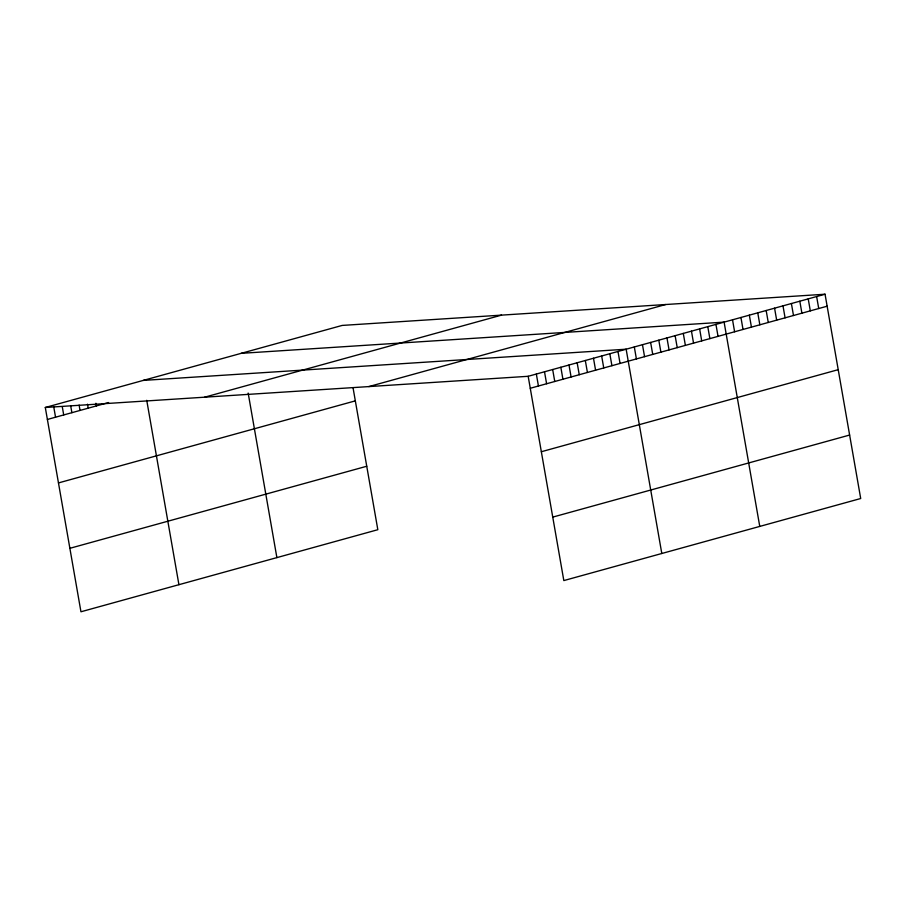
<?xml version="1.0" encoding="UTF-8"?>
<svg xmlns="http://www.w3.org/2000/svg" width="906" height="906" viewBox="0 0 906 906"><rect width="100%" height="100%" fill="white"/><g stroke="black" fill="none" stroke-linecap="round" stroke-linejoin="round"><path stroke-width="1.36" d="M45.3 407.485L342.174 325.424L825.049 294.224L860.7 498.515L563.826 580.576L528.175 376.296L45.3 407.485L80.951 611.777L377.825 529.704L353.023 387.643M47.395 419.455L108.618 402.536M204.654 397.19L501.516 315.129M368.833 386.59L665.695 304.518M58.471 482.921L355.333 400.86M528.175 376.296L825.049 294.224M530.27 388.266L827.133 306.205M69.875 548.311L366.749 466.25M541.346 451.732L838.209 369.671M552.751 517.111L849.624 435.05M241.234 353.329L724.109 322.128L759.76 526.42M143.261 380.407L626.148 349.206L661.799 553.498M816.634 296.556L818.73 308.527M808.22 298.878L810.315 310.86M799.817 301.2L801.901 313.182M791.402 303.533L793.486 315.503M782.988 305.854L785.083 317.825M774.573 308.176L776.668 320.158M766.17 310.509L768.254 322.479M757.756 312.83L759.851 324.801M749.341 315.152L751.436 327.134M740.938 317.485L743.022 329.456M732.524 319.807L734.607 331.777M715.944 324.382L718.039 336.364M707.779 326.647L709.874 338.618M699.625 328.901L701.708 340.871M691.459 331.154L693.543 343.136M683.294 333.408L685.378 345.39M675.129 335.673L677.224 347.644M666.963 337.927L669.058 349.897M658.798 340.18L660.893 352.162M650.633 342.445L652.728 354.416M642.467 344.699L644.562 356.67M634.313 346.953L636.397 358.923M617.983 351.471L620.066 363.442M609.817 353.725L611.912 365.696M601.652 355.979L603.747 367.961M593.487 358.232L595.582 370.214M585.321 360.497L587.416 372.468M577.156 362.751L579.251 374.722M569.002 365.005L571.086 376.987M560.837 367.258L562.92 379.24M552.671 369.523L554.755 381.494M544.506 371.777L546.601 383.748M536.341 374.031L538.436 386.013M248.165 393.068L276.885 557.609M146.738 400.316L178.924 584.687M95.911 403.261L96.376 405.922M87.508 404.189L88.21 408.176M79.116 405.107L80.045 410.429M70.725 406.035L71.88 412.694M62.321 406.964L63.714 414.948M53.692 406.556L55.549 417.202"/></g></svg>
